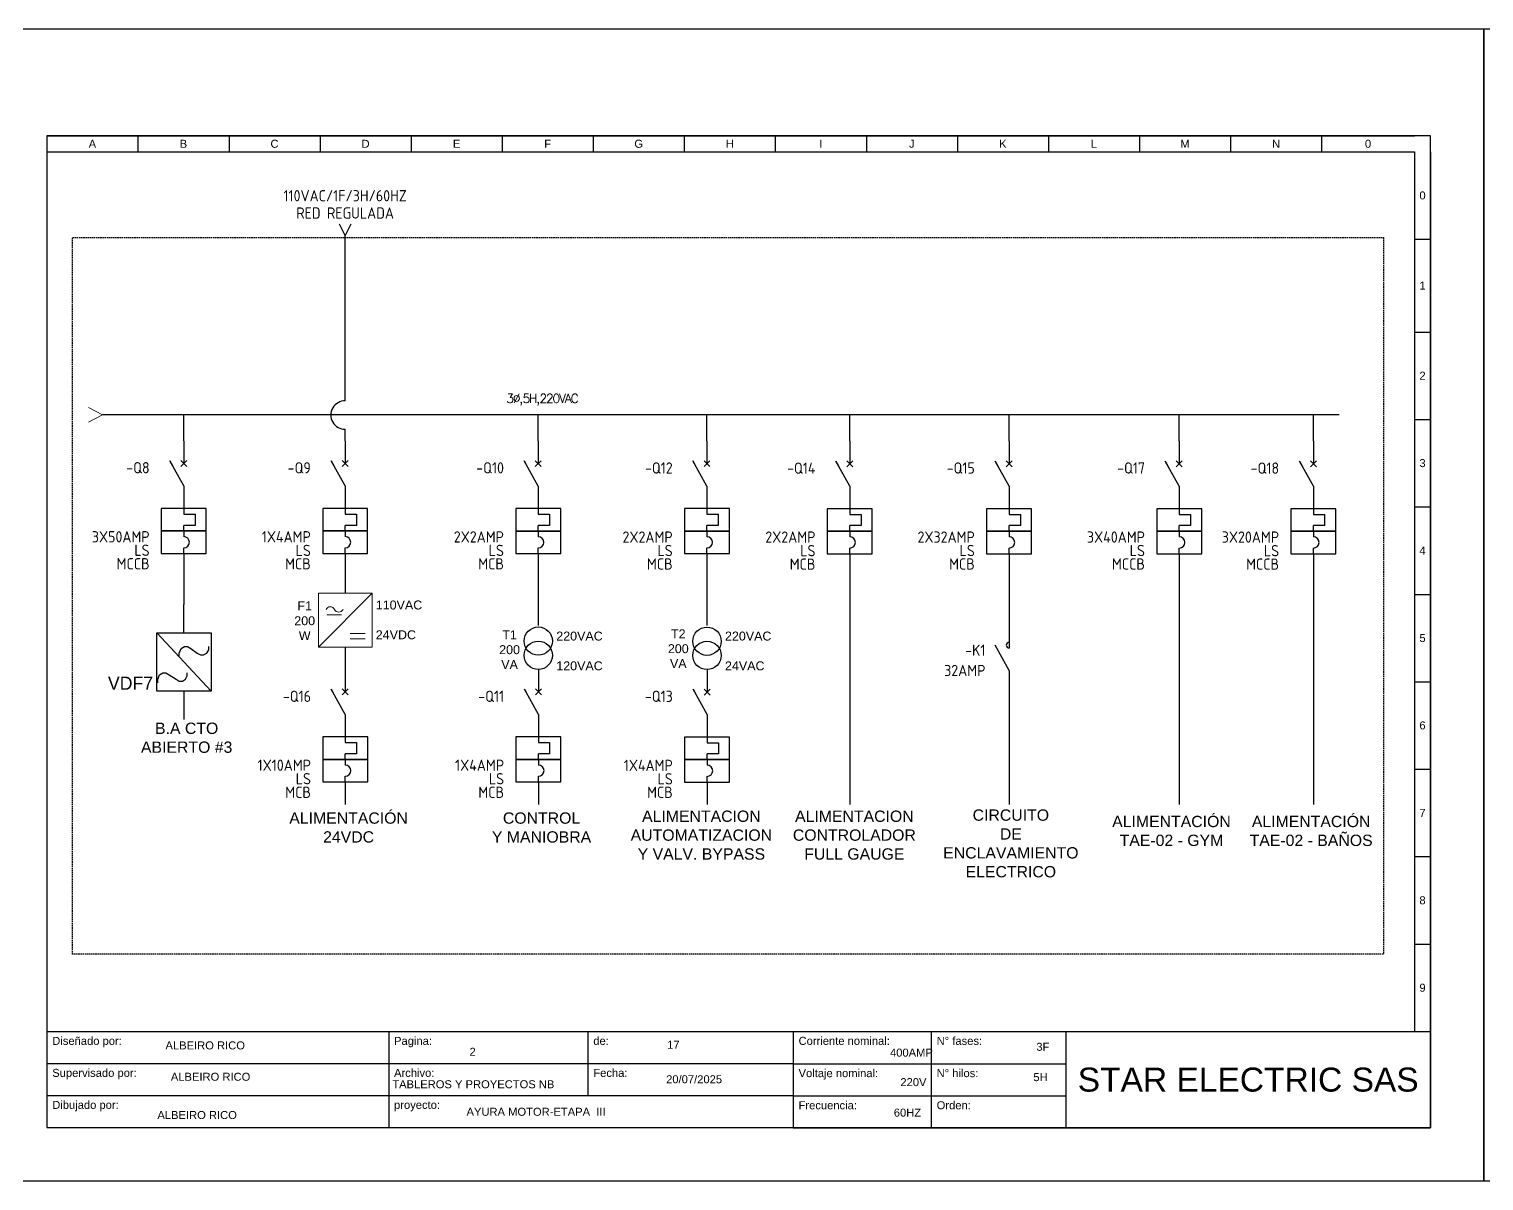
# Model space of a CAD drawing. Header units: millimetres. Extents: x 691 to 18605, y 670 to 10026.
# Drawn here: x 1813 to 2839, y 9213 to 10026 of the extents above; entities that cross this region are included whole.
import ezdxf
from ezdxf.enums import TextEntityAlignment as Align

# ---------------------------------------------------------------- set-up
doc = ezdxf.new("R2010")
doc.units = ezdxf.units.MM
doc.linetypes.add('DASHEDX2', pattern=[1.5, 1, -0.5])
for name, color, linetype in [('CO_TEXTO_1', 7, 'Continuous'), ('DESC', 150, 'Continuous'), ('PDF_Text', 7, 'Continuous'), ('PDF_textos', 7, 'Continuous'), ('SYMS', 7, 'Continuous'), ('TAGS', 150, 'Continuous'), ('XREFCHILD', 134, 'Continuous'), ('YEL_14_THHN', 2, 'Continuous')]:
    doc.layers.add(name, color=color, linetype=linetype)
doc.styles.add('PDF Century Gothic', font='GOTHIC.TTF')
doc.styles.add('ROMANS', font='romans')
doc.styles.get("Standard").update_dxf_attribs({"font": 'arial.ttf'})
doc.styles.add('WD_IEC', font='ISOCP2.shx', dxfattribs={"width": 0.9, "height": 4})

# ---------------------------------------------------------------- blocks, each defined once
blk = doc.blocks.new('*T3')
at = {"color": 0, "linetype": 'ByBlock', "lineweight": -2}
for p, q in [((0, 0), (139.92, 0)), ((0, 0), (0, -18)), ((64.08, 0), (64.08, -18)), ((101.44, 0), (101.44, -12)), ((139.92, 0), (139.92, -18)), ((0, -6), (139.92, -6)), ((0, -12), (139.92, -12)), ((0, -18), (139.92, -18))]:
    blk.add_line(p, q, dxfattribs=at)
at = {"color": 0, "char_height": 1.5, "attachment_point": 1}
for s, insert, width in [('{\\fArial|b0|i0|c162|p34;Diseñado por:}', (1, -1), 62.0824), ('{\\fArial|b0|i0|c162|p34;Pagina:}', (65.08, -1), 35.3574), ('{\\fArial|b0|i0|c162|p34;de}:', (102.44, -1), 36.4813), ('{\\fArial|b0|i0|c162|p34;Supervisado por:}', (1, -7), 62.0824), ('{\\fArial|b0|i0|c162|p34;Archivo:}', (65.08, -7), 35.3574), ('Fecha:', (102.44, -7), 36.4813), ('Dibujado por:', (1, -13), 62.0824), ('{\\fArial|b0|i0|c162|p34;proyecto:}', (65.08, -13), 73.8387)]:
    blk.add_mtext(s, dxfattribs=dict(at, insert=insert, width=width))
blk = doc.blocks.new('*T4')
at = {"color": 0, "linetype": 'ByBlock', "lineweight": -2}
for p, q in [((0, 0), (119.48, 0)), ((0, 0), (0, -18.07)), ((25.89, 0), (25.89, -18.07)), ((51.13, 0), (51.13, -18.07)), ((119.48, 0), (119.48, -18.07)), ((0, -6.05), (51.13, -6.05)), ((0, -12.07), (51.13, -12.07)), ((0, -18.07), (119.48, -18.07))]:
    blk.add_line(p, q, dxfattribs=at)
at = {"color": 0}
for s, insert, char_height, width, attachment_point in [('Corriente nominal:', (1, -1), 1.5, 23.894, 1), ('{\\fArial|b0|i0|c162|p34;N° fases:}', (26.89, -1), 1.5, 23.2313, 1), ('Voltaje nominal:', (1, -7.05), 1.5, 23.894, 1), ('{\\fArial|b0|i0|c162|p34;N° hilos:}', (26.89, -7.05), 1.5, 23.2313, 1), ('{\\fArial|b0|i0|c162|p34;STAR ELECTRIC SAS}', (85.3, -9.04), 4.5, 66.3536, 5), ('Frecuencia:', (1, -13.07), 1.5, 23.894, 1), ('{\\fArial|b0|i0|c162|p34;Orden}:', (26.89, -13.07), 1.5, 23.2313, 1)]:
    blk.add_mtext(s, dxfattribs=dict(at, insert=insert, char_height=char_height, width=width, attachment_point=attachment_point))
blk = doc.blocks.new('CAJETIN')
for p, q in [((0, 185.97), (-259.4, 185.97)), ((-259.4, 185.97), (-259.4, 0.07)), ((-259.4, 185.97), (-2.99, 185.97)), ((-259.4, 185.97), (-259.4, 182.97)), ((-242.33, 185.97), (-242.33, 182.97)), ((-225.26, 185.97), (-225.26, 182.97)), ((-208.19, 185.97), (-208.19, 182.97)), ((-191.12, 185.97), (-191.12, 182.97)), ((-174.05, 185.97), (-174.05, 182.97)), ((-156.98, 185.97), (-156.98, 182.97)), ((-139.91, 185.97), (-139.91, 182.97)), ((-122.84, 185.97), (-122.84, 182.97)), ((-105.77, 185.97), (-105.77, 182.97)), ((-88.7, 185.97), (-88.7, 182.97)), ((-71.64, 185.97), (-71.64, 182.97)), ((-54.57, 185.97), (-54.57, 182.97)), ((-37.5, 185.97), (-37.5, 182.97)), ((-20.43, 185.97), (-20.43, 182.97)), ((0, 0.07), (0, 185.97)), ((-259.4, 182.97), (-2.99, 182.97)), ((-3, 182.97), (-3, 18.07)), ((0, 182.97), (0, 18.07)), ((-3, 166.58), (0, 166.58)), ((-3, 149.19), (0, 149.19)), ((-3, 132.8), (0, 132.8)), ((-3, 116.41), (0, 116.41)), ((-3, 100.02), (0, 100.02)), ((-3, 83.63), (0, 83.63)), ((-3, 67.24), (0, 67.24)), ((-3, 50.85), (0, 50.85)), ((-3, 34.46), (0, 34.46)), ((-3, 18.07), (0, 18.07)), ((-259.4, 0.07), (0, 0.07))]:
    blk.add_line(p, q)
blk.add_lwpolyline([(-269.4, -9.93), (10, -9.93), (10, 205.97), (-269.4, 205.97)], close=True)
for name, p in [('*T3', (-259.4, 18.07)), ('*T4', (-119.48, 18.07))]:
    blk.add_blockref(name, p)
blk.add_text('0', height=1.5).set_placement((-2.08, 174.04))
at = {"char_height": 1.5, "attachment_point": 5}
for s, insert, width in [('A', (-250.87, 184.47), 17.0695), ('B', (-233.8, 184.47), 17.0695), ('C', (-216.73, 184.47), 17.0695), ('D', (-199.66, 184.47), 17.0695), ('E', (-182.59, 184.47), 17.0695), ('F', (-165.52, 184.47), 17.0695), ('G', (-148.45, 184.47), 17.0695), ('H', (-131.38, 184.47), 17.0695), ('I', (-114.31, 184.47), 17.0695), ('J', (-97.24, 184.47), 17.0695), ('K', (-80.17, 184.47), 17.0695), ('L', (-63.1, 184.47), 17.0695), ('M', (-46.03, 184.47), 17.0695), ('N', (-28.96, 184.47), 17.0695), ('0', (-11.71, 184.47), 17.4362), ('1', (-1.5, 157.89), 3), ('2', (-1.5, 141), 3), ('3', (-1.5, 124.61), 3), ('4', (-1.5, 108.22), 3), ('5', (-1.5, 91.83), 3), ('6', (-1.5, 75.44), 3), ('7', (-1.5, 59.05), 3), ('8', (-1.5, 42.66), 3), ('9', (-1.5, 26.27), 3)]:
    blk.add_mtext(s, dxfattribs=dict(at, insert=insert, width=width))
for tag, p in [('DISEÑADO_POR', (-230.86, 14.78)), ('SUPERVISADO_POR', (-229.59, 8.32)), ('DIBUJADO_POR', (-231.25, 2.42))]:
    blk.add_attdef(tag, text='', height=1.5).set_placement(p, align=Align.MIDDLE)
for tag, p in [('PAGINA', (-180.19, 13.54)), ('DE', (-143.12, 14.83)), ('A', (-97.02, 13.49)), ('F', (-73.9, 14.47)), ('ARCHIVO', (-179.45, 8.2)), ('FECHA', (-143.31, 8.38)), ('V', (-96.96, 8.58)), ('H', (-74.46, 8.76)), ('PROYECTO', (-180.75, 3.04)), ('HZ', (-98.06, 2.87)), ('OR', (-74.83, 2.5))]:
    blk.add_attdef(tag, p, '', height=1.5)
blk = doc.blocks.new('VCB11Q9')
for p, q in [((0, 7.5), (0, 2.5)), ((0, -2.5), (-3.12, 3.12)), ((-3.12, 3.12), (-2.52, 2.03)), ((-0.66, 1.84), (0.66, 3.16)), ((-0.66, 3.16), (0.66, 1.84)), ((0, -2.5), (0, -7.5)), ((0, -7.5), (0, -8.75)), ((0, -8.75), (2.5, -8.75)), ((2.5, -8.75), (2.5, -11.25)), ((0, -12.5), (0, -11.25)), ((2.5, -11.25), (0, -11.25)), ((0, -12.5), (0, -13.75)), ((0, -17.5), (0, -16.25)), ((0, -17.5), (0, -22.5))]:
    blk.add_line(p, q)
for points in [[(-5, -7.5), (-5, -12.5), (5, -12.5), (5, -7.5)], [(-5, -12.5), (-5, -17.5), (5, -17.5), (5, -12.5)]]:
    blk.add_lwpolyline(points, close=True)
blk.add_arc((0, -15), 1.25, 270, 90)
at = {"style": 'WD_IEC'}
for tag, p in [('INST', (-7.62, 6.3)), ('LOC', (-7.62, 3.3)), ('TAG1', (-7.62, 0.3)), ('RATING1', (-7.62, -2.7)), ('DESC1', (-7.62, -15.05)), ('DESC2', (-7.62, -18.05)), ('DESC3', (-7.62, -21.05))]:
    blk.add_attdef(tag, text='', height=2.5, dxfattribs=at).set_placement(p, align=Align.RIGHT)
blk.add_attdef('TERM01', text='', height=2, rotation=90, dxfattribs=at).set_placement((-1, 7.5), align=Align.RIGHT)
at = {"style": 'WD_IEC', "flags": 1}
for tag, p, height in [('X2TERM01', (0, 7.5), 0.32), ('X4LINK', (-2.15, 0), 0.32), ('X1LINK', (0.02, 0), 0.32), ('CONTACT', (-5.15, -7.55), 1), ('COMMON', (-3.9, -8.8), 1), ('ASSYCODE', (0.69, -18.77), 1), ('FAMILY', (0.69, -20.27), 1), ('X8TERM02', (0, -22.5), 0.32), ('CATDESC', (0.69, -21.77), 1)]:
    blk.add_attdef(tag, p, '', height=height, dxfattribs=at)
at = {"style": 'WD_IEC', "flags": 9}
for tag, p in [('MFG', (7.81, 5.44)), ('CAT', (7.81, 2.94))]:
    blk.add_attdef(tag, text='', height=1.5, dxfattribs=at).set_placement(p, align=Align.RIGHT)
at = {"lineweight": 15, "style": 'WD_IEC'}
blk.add_attdef('XREF', text='', height=2.5, dxfattribs=at).set_placement((-7.62, -12.05), align=Align.RIGHT)
at = {"style": 'WD_IEC'}
blk.add_attdef('TERM02', (-1, -22.5), '', height=2, rotation=90, dxfattribs=at)
blk = doc.blocks.new('VMS21P')
for p, q in [((0, 7.5), (0, 2.5)), ((0, -2.5), (-3.12, 3.12)), ((0, -2.5), (0, -7.5))]:
    blk.add_line(p, q)
blk.add_arc((0, 3.12), 0.625, 90, 270)
at = {"style": 'WD_IEC'}
for tag, p in [('INST', (-5.25, 6.75)), ('TAG2', (-5.25, 0.75)), ('LOC', (-5.25, 3.75)), ('XREF', (-5.25, -3.75)), ('DESC1', (-5.25, -6.75)), ('DESC2', (-5.25, -9.75)), ('DESC3', (-5.25, -12.75))]:
    blk.add_attdef(tag, text='', height=2.5, dxfattribs=at).set_placement(p, align=Align.RIGHT)
blk.add_attdef('TERM01', text='', height=2, rotation=90, dxfattribs=at).set_placement((-1, 7.5), align=Align.RIGHT)
at = {"style": 'WD_IEC', "flags": 1}
for tag, p, height in [('X2TERM01', (0, 7.5), 0.32), ('X4LINK', (-2.91, 0), 0.32), ('X1LINK', (-0.5, 0), 0.32), ('CONTACT', (4, -3.5), 1), ('FAMILY', (4, -5), 1), ('X8TERM02', (0, -7.5), 0.32)]:
    blk.add_attdef(tag, p, '', height=height, dxfattribs=at)
at = {"style": 'WD_IEC'}
blk.add_attdef('TERM02', (-1, -7.5), '', height=2, rotation=90, dxfattribs=at)
blk = doc.blocks.new('HA1X2Y')
blk.add_lwpolyline([(1.25, 2.5), (0, 0), (-1.25, 2.5)])
at = {"style": 'WD_IEC', "flags": 8}
for tag, p in [('DESC1', (0, 7.6)), ('DESC2', (0, 3.75))]:
    blk.add_attdef(tag, text='', height=2.5, dxfattribs=at).set_placement(p, align=Align.CENTER)
at = {"style": 'WD_IEC', "flags": 1}
blk.add_attdef('X8TERM01', (0, 0), '', height=0.32, dxfattribs=at)

msp = doc.modelspace()

# ---------------------------------------------------------------- linework, layer by layer
at = {"color": 0, "lineweight": 0}
for p in [(1854.8, 9758.8), (1854.8, 9748.4)]:
    msp.add_line(p, (1864.6, 9753.6), dxfattribs=at)
at = {"color": 0}
for p, q in [((1921.9, 9640.1), (1921.9, 9620)), ((2035.7, 9640), (2035.8, 9628)), ((2171.9, 9640), (2171.9, 9616.3)), ((2290.9, 9639.9), (2290.9, 9616.2)), ((2391.6, 9639.8), (2391.6, 9616.1)), ((2504, 9639.9), (2504, 9616.2)), ((2624, 9639.9), (2624, 9478.9)), ((2718.6, 9639.8), (2718.6, 9478.9)), ((1921.9, 9600), (1921.9, 9620)), ((1921.9, 9558.7), (1921.9, 9538.7)), ((2504, 9557.5), (2504, 9478.9))]:
    msp.add_line(p, q, dxfattribs=at)
at = {"color": 0, "linetype": 'DASHEDX2'}
msp.add_lwpolyline([(1843.5, 9878.8), (2768, 9878.8), (2768, 9373.3), (1843.5, 9373.3)], close=True, dxfattribs=at)
at = {"color": 0, "lineweight": 0}
msp.add_lwpolyline([(2016.8, 9628), (2054.8, 9628), (2054.8, 9589.9), (2016.8, 9589.9)], close=True, dxfattribs=at)
for points in [[(2054.8, 9628), (2016.8, 9589.9)], [(2022.7, 9612.7), (2033.2, 9612.7)], [(2039.3, 9599.5), (2049.8, 9599.5)], [(2039.3, 9595.7), (2049.8, 9595.7)]]:
    msp.add_lwpolyline(points, dxfattribs=at)
msp.add_lwpolyline([(2022.2, 9616.3, -0.676095), (2028.2, 9616.3, 0.56786), (2034.2, 9616.3, -2.272576)], format="xyb", dxfattribs=at)
at = {"color": 0}
for centre in [(2171.9, 9594.1), (2290.9, 9594), (2171.9, 9584.1), (2290.9, 9584)]:
    msp.add_circle(centre, 10, dxfattribs=at)
msp.add_arc((2035.6, 9753.5), 10, 89.086, 270.8105, dxfattribs=at)
at = {"layer": 'PDF_textos', "color": 0, "lineweight": 25}
for points in [[(1941.1, 9558.7), (1902.8, 9600), (1941.1, 9600), (1941.1, 9558.7), (1902.8, 9558.7), (1902.8, 9600)], [(1918.7, 9583.4), (1918.7, 9585.7), (1920, 9588.9), (1922.3, 9590.2), (1924.5, 9590.2), (1926.8, 9588.9), (1931.3, 9585.7), (1933.6, 9584.4), (1935.9, 9584.4), (1938.2, 9585.7), (1939.5, 9588), (1939.5, 9590.2)], [(1903.7, 9564.6), (1903.7, 9567.2), (1904.7, 9570.4), (1907, 9571.7), (1909.3, 9571.7), (1911.5, 9570.4), (1916.4, 9567.2), (1918.7, 9565.9), (1921, 9565.9), (1923.2, 9567.2), (1924.2, 9569.5), (1924.2, 9571.7)]]:
    msp.add_lwpolyline(points, dxfattribs=at)
at = {"layer": 'YEL_14_THHN', "color": 0}
for p, q in [((2035.7, 9763.5), (2035.7, 9880.1)), ((2736.7, 9753.6), (1864.6, 9753.6)), ((1921.9, 9735.2), (1921.9, 9753.5)), ((2171.9, 9735.1), (2171.9, 9753.4)), ((2290.9, 9735), (2290.9, 9753.4)), ((2391.6, 9735), (2391.6, 9753.3)), ((2504, 9735), (2504, 9753.3)), ((2624, 9735), (2624, 9753.3)), ((2718.6, 9735), (2718.6, 9753.3)), ((2035.7, 9735.2), (2035.7, 9743.5)), ((2171.9, 9616.3), (2171.9, 9605.2)), ((2290.9, 9616.2), (2290.9, 9605.1)), ((2391.6, 9616.1), (2391.6, 9478.9)), ((2504, 9616.2), (2504, 9605.1)), ((2035.8, 9589.9), (2035.8, 9574.1)), ((2172, 9574.1), (2172, 9558.2)), ((2291, 9574), (2291, 9558.2))]:
    msp.add_line(p, q, dxfattribs=at)

# ---------------------------------------------------------------- block references
at = {"color": 0}
ref = msp.add_blockref('CAJETIN', (2801.2, 9250.8), dxfattribs=dict(at, xscale=3.761929394681115, yscale=3.761929394681115, zscale=3.761929394681115))
ref.add_attrib('5H', '5H', (2521.1, 9283.8), dxfattribs={"height": 5.64})
ref.add_attrib('3F', '3F', (2523.2, 9305.2), dxfattribs={"height": 5.64})
ref.add_attrib('HZ', '60HZ', dxfattribs={"height": 5.64}).set_placement((2432.3, 9261.6), align=Align.MIDDLE)
ref.add_attrib('V', '220V', dxfattribs={"height": 5.64}).set_placement((2436.5, 9283.1), align=Align.MIDDLE)
ref.add_attrib('A', '400AMP', dxfattribs={"height": 5.64}).set_placement((2435.1, 9303.9), align=Align.MIDDLE)
ref.add_attrib('PROYECTO', 'AYURA MOTOR-ETAPA  III', dxfattribs={"height": 5.643}).set_placement((2121.3, 9262.2), align=Align.MIDDLE_LEFT)
ref.add_attrib('ARCHIVO', 'TABLEROS Y PROYECTOS NB', dxfattribs={"height": 5.643}).set_placement((2126.1, 9281.6), align=Align.MIDDLE)
ref.add_attrib('DE', '17', (2262.8, 9306.6), dxfattribs={"height": 5.64})
ref.add_attrib('PAGINA', '2', (2123.4, 9301.7), dxfattribs={"height": 5.64})
ref.add_attrib('FECHA', '20/07/2025', (2262.1, 9282.3), dxfattribs={"height": 5.64})
ref.add_attrib('DIBUJADO_POR', 'ALBEIRO RICO', dxfattribs={"height": 5.643}).set_placement((1931.3, 9259.9), align=Align.MIDDLE)
ref.add_attrib('SUPERVISADO_POR', 'ALBEIRO RICO', dxfattribs={"height": 5.643}).set_placement((1940.8, 9286.9), align=Align.MIDDLE)
ref.add_attrib('DISEÑADO_POR', 'ALBEIRO RICO', dxfattribs={"height": 5.643}).set_placement((1937, 9309), align=Align.MIDDLE)
ref = msp.add_blockref('CAJETIN', (3852.3, 9250.8), dxfattribs=dict(at, xscale=3.761929394681115, yscale=3.761929394681115, zscale=3.761929394681115))
ref.add_attrib('5H', '5H', (3572.2, 9283.8), dxfattribs={"height": 5.64})
ref.add_attrib('3F', '3F', (3574.3, 9305.2), dxfattribs={"height": 5.64})
ref.add_attrib('HZ', '60HZ', dxfattribs={"height": 5.64}).set_placement((3483.4, 9261.6), align=Align.MIDDLE)
ref.add_attrib('V', '220V', dxfattribs={"height": 5.64}).set_placement((3487.6, 9283.1), align=Align.MIDDLE)
ref.add_attrib('A', '400AMP', dxfattribs={"height": 5.64}).set_placement((3486.2, 9303.9), align=Align.MIDDLE)
ref.add_attrib('PROYECTO', 'AYURA MOTOR-ETAPA  III', dxfattribs={"height": 5.643}).set_placement((3172.4, 9262.2), align=Align.MIDDLE_LEFT)
ref.add_attrib('ARCHIVO', 'TABLEROS Y PROYECTOS NB', dxfattribs={"height": 5.643}).set_placement((3177.2, 9281.6), align=Align.MIDDLE)
ref.add_attrib('DE', '17', (3313.9, 9306.6), dxfattribs={"height": 5.64})
ref.add_attrib('PAGINA', '3', (3174.4, 9301.7), dxfattribs={"height": 5.64})
ref.add_attrib('FECHA', '20/07/2025', (3313.2, 9282.3), dxfattribs={"height": 5.64})
ref.add_attrib('DIBUJADO_POR', 'ALBEIRO RICO', dxfattribs={"height": 5.643}).set_placement((2982.4, 9259.9), align=Align.MIDDLE)
ref.add_attrib('SUPERVISADO_POR', 'ALBEIRO RICO', dxfattribs={"height": 5.643}).set_placement((2991.9, 9286.9), align=Align.MIDDLE)
ref.add_attrib('DISEÑADO_POR', 'ALBEIRO RICO', dxfattribs={"height": 5.643}).set_placement((2988.1, 9309), align=Align.MIDDLE)
at = {"layer": 'SYMS', "color": 0}
ref = msp.add_blockref('HA1X2Y', (2035.7, 9880.1), dxfattribs=dict(at, xscale=3.170878376089944, yscale=3.170878376089944, zscale=3.170878376089944))
ref.add_attrib('DESC2', 'RED REGULADA', dxfattribs={"layer": 'DESC', "height": 7.927, "style": 'WD_IEC', "flags": 8}).set_placement((2035.7, 9892), align=Align.CENTER)
ref.add_attrib('DESC1', '110VAC/1F/3H/60HZ', dxfattribs={"layer": 'DESC', "height": 7.927, "style": 'WD_IEC', "flags": 8}).set_placement((2035.7, 9904.2), align=Align.CENTER)
ref = msp.add_blockref('VCB11Q9', (1921.9, 9711.4), dxfattribs=dict(at, xscale=3.170878376089944, yscale=3.170878376089944, zscale=3.170878376089944))
ref.add_attrib('TAG1', '-Q8', dxfattribs={"layer": 'TAGS', "height": 7.93, "style": 'WD_IEC'}).set_placement((1897.8, 9712.4), align=Align.RIGHT)
ref.add_attrib('DESC1', '3X50AMP', dxfattribs={"layer": 'DESC', "height": 7.93, "style": 'WD_IEC'}).set_placement((1897.8, 9663.7), align=Align.RIGHT)
ref.add_attrib('DESC2', 'LS', dxfattribs={"layer": 'DESC', "height": 7.93, "style": 'WD_IEC'}).set_placement((1897.8, 9654.2), align=Align.RIGHT)
ref.add_attrib('DESC3', 'MCCB', dxfattribs={"layer": 'DESC', "height": 7.93, "style": 'WD_IEC'}).set_placement((1897.8, 9644.7), align=Align.RIGHT)
ref = msp.add_blockref('VCB11Q9', (2035.7, 9711.4), dxfattribs=dict(at, xscale=3.170878376089944, yscale=3.170878376089944, zscale=3.170878376089944))
ref.add_attrib('TAG1', '-Q9', dxfattribs={"layer": 'TAGS', "height": 7.93, "style": 'WD_IEC'}).set_placement((2011.5, 9712.3), align=Align.RIGHT)
ref.add_attrib('DESC1', '1X4AMP', dxfattribs={"layer": 'DESC', "height": 7.93, "style": 'WD_IEC'}).set_placement((2011.5, 9663.7), align=Align.RIGHT)
ref.add_attrib('DESC2', 'LS', dxfattribs={"layer": 'DESC', "height": 7.93, "style": 'WD_IEC'}).set_placement((2011.5, 9654.1), align=Align.RIGHT)
ref.add_attrib('DESC3', 'MCB', dxfattribs={"layer": 'DESC', "height": 7.93, "style": 'WD_IEC'}).set_placement((2011.5, 9644.6), align=Align.RIGHT)
ref = msp.add_blockref('VCB11Q9', (2171.9, 9711.3), dxfattribs=dict(at, xscale=3.170878376089944, yscale=3.170878376089944, zscale=3.170878376089944))
ref.add_attrib('TAG1', '-Q10', dxfattribs={"layer": 'TAGS', "height": 7.93, "style": 'WD_IEC'}).set_placement((2147.7, 9712.3), align=Align.RIGHT)
ref.add_attrib('DESC1', '2X2AMP', dxfattribs={"layer": 'DESC', "height": 7.93, "style": 'WD_IEC'}).set_placement((2147.7, 9663.6), align=Align.RIGHT)
ref.add_attrib('DESC2', 'LS', dxfattribs={"layer": 'DESC', "height": 7.93, "style": 'WD_IEC'}).set_placement((2147.7, 9654.1), align=Align.RIGHT)
ref.add_attrib('DESC3', 'MCB', dxfattribs={"layer": 'DESC', "height": 7.93, "style": 'WD_IEC'}).set_placement((2147.7, 9644.6), align=Align.RIGHT)
ref = msp.add_blockref('VCB11Q9', (2290.9, 9711.3), dxfattribs=dict(at, xscale=3.170878376089944, yscale=3.170878376089944, zscale=3.170878376089944))
ref.add_attrib('TAG1', '-Q12', dxfattribs={"layer": 'TAGS', "height": 7.93, "style": 'WD_IEC'}).set_placement((2266.7, 9712.2), align=Align.RIGHT)
ref.add_attrib('DESC1', '2X2AMP', dxfattribs={"layer": 'DESC', "height": 7.93, "style": 'WD_IEC'}).set_placement((2266.7, 9663.5), align=Align.RIGHT)
ref.add_attrib('DESC2', 'LS', dxfattribs={"layer": 'DESC', "height": 7.93, "style": 'WD_IEC'}).set_placement((2266.7, 9654), align=Align.RIGHT)
ref.add_attrib('DESC3', 'MCB', dxfattribs={"layer": 'DESC', "height": 7.93, "style": 'WD_IEC'}).set_placement((2266.7, 9644.5), align=Align.RIGHT)
ref = msp.add_blockref('VCB11Q9', (2391.6, 9711.2), dxfattribs=dict(at, xscale=3.170878376089944, yscale=3.170878376089944, zscale=3.170878376089944))
ref.add_attrib('TAG1', '-Q14', dxfattribs={"layer": 'TAGS', "height": 7.93, "style": 'WD_IEC'}).set_placement((2367.4, 9712.1), align=Align.RIGHT)
ref.add_attrib('DESC1', '2X2AMP', dxfattribs={"layer": 'DESC', "height": 7.93, "style": 'WD_IEC'}).set_placement((2367.4, 9663.5), align=Align.RIGHT)
ref.add_attrib('DESC2', 'LS', dxfattribs={"layer": 'DESC', "height": 7.93, "style": 'WD_IEC'}).set_placement((2367.4, 9653.9), align=Align.RIGHT)
ref.add_attrib('DESC3', 'MCB', dxfattribs={"layer": 'DESC', "height": 7.93, "style": 'WD_IEC'}).set_placement((2367.4, 9644.4), align=Align.RIGHT)
ref = msp.add_blockref('VCB11Q9', (2504, 9711.2), dxfattribs=dict(at, xscale=3.170878376089944, yscale=3.170878376089944, zscale=3.170878376089944))
ref.add_attrib('TAG1', '-Q15', dxfattribs={"layer": 'TAGS', "height": 7.93, "style": 'WD_IEC'}).set_placement((2479.8, 9712.2), align=Align.RIGHT)
ref.add_attrib('DESC1', '2X32AMP', dxfattribs={"layer": 'DESC', "height": 7.93, "style": 'WD_IEC'}).set_placement((2479.8, 9663.5), align=Align.RIGHT)
ref.add_attrib('DESC2', 'LS', dxfattribs={"layer": 'DESC', "height": 7.93, "style": 'WD_IEC'}).set_placement((2479.8, 9654), align=Align.RIGHT)
ref.add_attrib('DESC3', 'MCB', dxfattribs={"layer": 'DESC', "height": 7.93, "style": 'WD_IEC'}).set_placement((2479.8, 9644.5), align=Align.RIGHT)
ref = msp.add_blockref('VCB11Q9', (2624, 9711.2), dxfattribs=dict(at, xscale=3.170878376089944, yscale=3.170878376089944, zscale=3.170878376089944))
ref.add_attrib('TAG1', '-Q17', dxfattribs={"layer": 'TAGS', "height": 7.93, "style": 'WD_IEC'}).set_placement((2599.8, 9712.2), align=Align.RIGHT)
ref.add_attrib('DESC1', '3X40AMP', dxfattribs={"layer": 'DESC', "height": 7.93, "style": 'WD_IEC'}).set_placement((2599.8, 9663.5), align=Align.RIGHT)
ref.add_attrib('DESC2', 'LS', dxfattribs={"layer": 'DESC', "height": 7.93, "style": 'WD_IEC'}).set_placement((2599.8, 9654), align=Align.RIGHT)
ref.add_attrib('DESC3', 'MCCB', dxfattribs={"layer": 'DESC', "height": 7.93, "style": 'WD_IEC'}).set_placement((2599.8, 9644.5), align=Align.RIGHT)
ref = msp.add_blockref('VCB11Q9', (2718.6, 9711.2), dxfattribs=dict(at, xscale=3.170878376089944, yscale=3.170878376089944, zscale=3.170878376089944))
ref.add_attrib('TAG1', '-Q18', dxfattribs={"layer": 'TAGS', "height": 7.93, "style": 'WD_IEC'}).set_placement((2694.4, 9712.1), align=Align.RIGHT)
ref.add_attrib('DESC1', '3X20AMP', dxfattribs={"layer": 'DESC', "height": 7.93, "style": 'WD_IEC'}).set_placement((2694.4, 9663.5), align=Align.RIGHT)
ref.add_attrib('DESC2', 'LS', dxfattribs={"layer": 'DESC', "height": 7.93, "style": 'WD_IEC'}).set_placement((2694.4, 9653.9), align=Align.RIGHT)
ref.add_attrib('DESC3', 'MCCB', dxfattribs={"layer": 'DESC', "height": 7.93, "style": 'WD_IEC'}).set_placement((2694.4, 9644.4), align=Align.RIGHT)
ref = msp.add_blockref('VMS21P', (2504, 9581.3), dxfattribs=dict(at, xscale=3.170878376089944, yscale=3.170878376089944, zscale=3.170878376089944))
ref.add_attrib('XREF', '32AMP', dxfattribs={"layer": 'XREFCHILD', "height": 7.93, "style": 'WD_IEC'}).set_placement((2487.3, 9569.4), align=Align.RIGHT)
ref.add_attrib('TAG2', '-K1', dxfattribs={"layer": 'TAGS', "height": 7.93, "style": 'WD_IEC'}).set_placement((2487.3, 9583.7), align=Align.RIGHT)
ref = msp.add_blockref('VCB11Q9', (2035.8, 9550.3), dxfattribs=dict(at, xscale=3.170878376089944, yscale=3.170878376089944, zscale=3.170878376089944))
ref.add_attrib('TAG1', '-Q16', dxfattribs={"layer": 'TAGS', "height": 7.93, "style": 'WD_IEC'}).set_placement((2011.6, 9551.2), align=Align.RIGHT)
ref.add_attrib('DESC1', '1X10AMP', dxfattribs={"layer": 'DESC', "height": 7.93, "style": 'WD_IEC'}).set_placement((2011.6, 9502.6), align=Align.RIGHT)
ref.add_attrib('DESC2', 'LS', dxfattribs={"layer": 'DESC', "height": 7.93, "style": 'WD_IEC'}).set_placement((2011.6, 9493.1), align=Align.RIGHT)
ref.add_attrib('DESC3', 'MCB', dxfattribs={"layer": 'DESC', "height": 7.93, "style": 'WD_IEC'}).set_placement((2011.6, 9483.5), align=Align.RIGHT)
ref = msp.add_blockref('VCB11Q9', (2172, 9550.3), dxfattribs=dict(at, xscale=3.170878376089944, yscale=3.170878376089944, zscale=3.170878376089944))
ref.add_attrib('TAG1', '-Q11', dxfattribs={"layer": 'TAGS', "height": 7.93, "style": 'WD_IEC'}).set_placement((2147.8, 9551.2), align=Align.RIGHT)
ref.add_attrib('DESC1', '1X4AMP', dxfattribs={"layer": 'DESC', "height": 7.93, "style": 'WD_IEC'}).set_placement((2147.8, 9502.6), align=Align.RIGHT)
ref.add_attrib('DESC2', 'LS', dxfattribs={"layer": 'DESC', "height": 7.93, "style": 'WD_IEC'}).set_placement((2147.8, 9493.1), align=Align.RIGHT)
ref.add_attrib('DESC3', 'MCB', dxfattribs={"layer": 'DESC', "height": 7.93, "style": 'WD_IEC'}).set_placement((2147.8, 9483.5), align=Align.RIGHT)
ref = msp.add_blockref('VCB11Q9', (2291, 9550.2), dxfattribs=dict(at, xscale=3.170878376089944, yscale=3.170878376089944, zscale=3.170878376089944))
ref.add_attrib('TAG1', '-Q13', dxfattribs={"layer": 'TAGS', "height": 7.93, "style": 'WD_IEC'}).set_placement((2266.8, 9551.2), align=Align.RIGHT)
ref.add_attrib('DESC1', '1X4AMP', dxfattribs={"layer": 'DESC', "height": 7.93, "style": 'WD_IEC'}).set_placement((2266.8, 9502.5), align=Align.RIGHT)
ref.add_attrib('DESC2', 'LS', dxfattribs={"layer": 'DESC', "height": 7.93, "style": 'WD_IEC'}).set_placement((2266.8, 9493), align=Align.RIGHT)
ref.add_attrib('DESC3', 'MCB', dxfattribs={"layer": 'DESC', "height": 7.93, "style": 'WD_IEC'}).set_placement((2266.8, 9483.5), align=Align.RIGHT)

# ---------------------------------------------------------------- texts
at = {"color": 0, "linetype": 'DASHEDX2', "insert": (1983.7, 9622.1), "char_height": 6.3, "width": 46.93, "attachment_point": 1}
msp.add_mtext('\\pxqc;F1\\P200\\PW', dxfattribs=at)
at = {"color": 0, "linetype": 'DASHEDX2', "char_height": 6.3, "attachment_point": 1}
for s, insert in [('110VAC\\P\\P24VDC', (2057.3, 9622.7)), ('\\pxqc;T1\\P200\\PVA', (2128.2, 9601.7)), ('220VAC\\P\\P120VAC', (2184.6, 9600.8)), ('\\pxqc;T2\\P200\\PVA', (2247.2, 9602.4)), ('220VAC\\P\\P24VAC', (2303.6, 9600.8))]:
    msp.add_mtext_dynamic_manual_height_columns(s, width=46.93, gutter_width=31.5, heights=[0], dxfattribs=dict(at, insert=insert))
at = {"color": 0, "char_height": 7.984, "attachment_point": 1}
for s, width, insert in [('\\pxqc;B.A CTO ABIERTO #3', 68.832, (1889.5, 9536.6)), ('\\pxqc;ALIMENTACIÓN 24VDC', 68.832, (2003.7, 9473.3)), ('\\pxqc;CONTROL\\PY MANIOBRA', 68.832, (2139.8, 9473.3)), ('\\pxqc;ALIMENTACION AUTOMATIZACION\\PY VALV. BYPASS', 85.879, (2244, 9474.6)), ('\\pxqc;ALIMENTACION CONTROLADOR\\PFULL GAUGE', 85.879, (2351.9, 9474.6)), ('\\pxqc;CIRCUITO DE ENCLAVAMIENTO ELECTRICO', 68.832, (2470.8, 9475.4)), ('\\pxqc;ALIMENTACIÓN\\PTAE-02 - GYM', 90.415, (2573.3, 9470.9)), ('\\pxqc;ALIMENTACIÓN\\PTAE-02 - BAÑOS', 90.415, (2671.8, 9470.9))]:
    msp.add_mtext_dynamic_manual_height_columns(s, width=width, gutter_width=39.9, heights=[0], dxfattribs=dict(at, insert=insert))
at = {"layer": 'CO_TEXTO_1', "color": 0, "lineweight": 13, "insert": (2149.4, 9769.5), "char_height": 6.291, "attachment_point": 4, "rotation": 0, "style": 'ROMANS'}
msp.add_mtext('\\A1;{\\T0.85;\\P3∅,5H,220VAC}', dxfattribs=at)
at = {"layer": 'PDF_Text', "color": 0, "insert": (1868.4, 9564.4), "char_height": 9.31, "attachment_point": 4, "style": 'PDF Century Gothic'}
msp.add_mtext('VDF7', dxfattribs=at)

doc.saveas('drawing.dxf')
